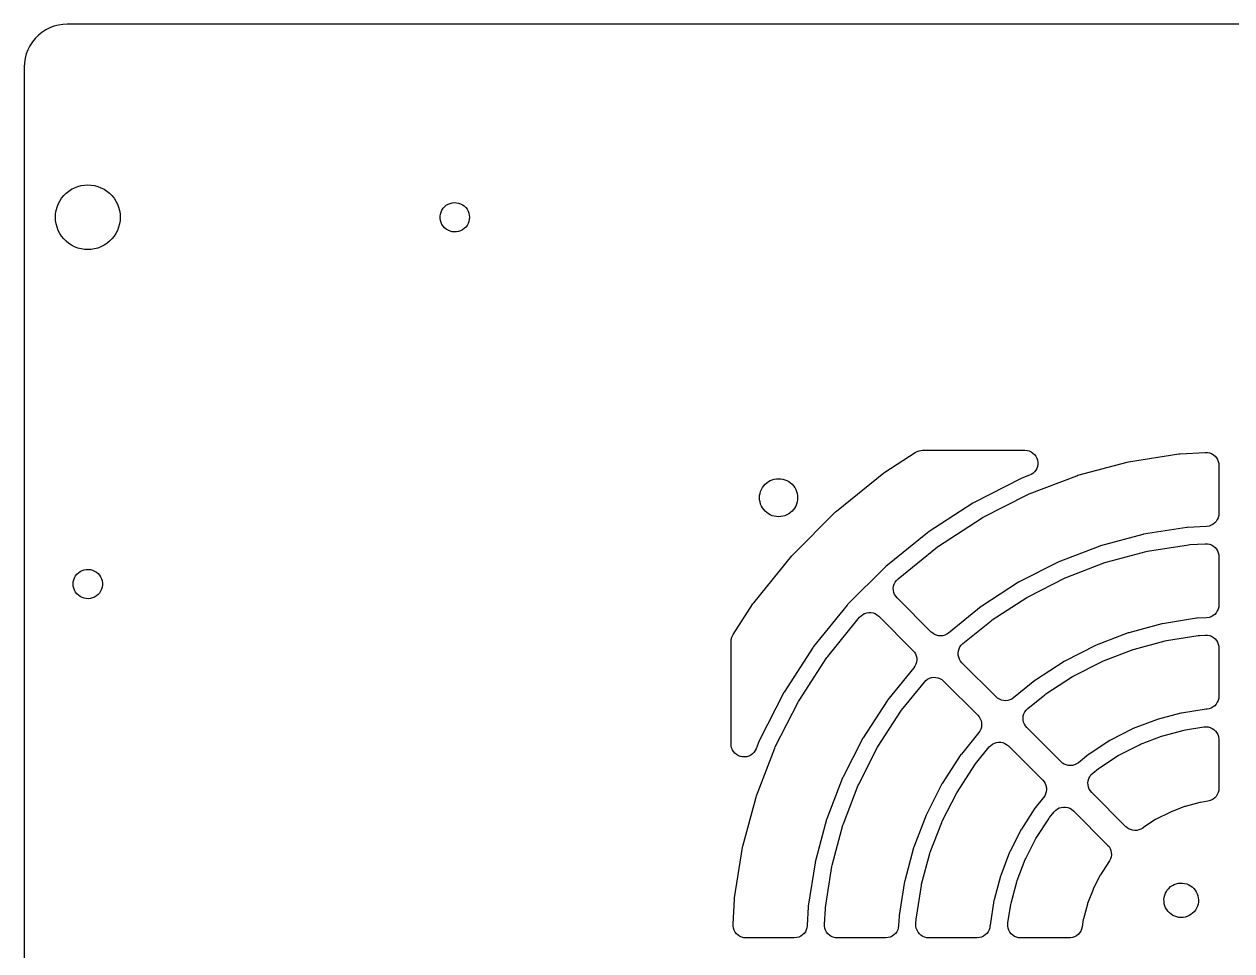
# Model space of a CAD drawing. Header units: metres. Extents: x -290 to 290, y -107 to 107.
# Drawn here: x -289.9 to -150, y 0 to 107.4 of the extents above; entities that cross this region are included whole.
import ezdxf

# ---------------------------------------------------------------- set-up
doc = ezdxf.new("R2010")
doc.units = ezdxf.units.M

msp = doc.modelspace()

# ---------------------------------------------------------------- linework, layer by layer
for p, q in [((-287.814, 106.42), (-288.221, 106.091)), ((-287.375, 106.705), (-287.814, 106.42)), ((-286.909, 106.943), (-287.375, 106.705)), ((-286.42, 107.13), (-286.909, 106.943)), ((-285.915, 107.266), (-286.42, 107.13)), ((-285.398, 107.348), (-285.915, 107.266)), ((-284.875, 107.375), (-285.398, 107.348)), ((284.875, 107.375), (-284.875, 107.375)), ((-288.92, 105.314), (-289.205, 104.875)), ((-288.591, 105.721), (-288.92, 105.314)), ((-288.221, 106.091), (-288.591, 105.721)), ((-289.63, 103.92), (-289.766, 103.415)), ((-289.443, 104.409), (-289.63, 103.92)), ((-289.205, 104.875), (-289.443, 104.409)), ((-289.848, 102.898), (-289.875, 102.375)), ((-289.875, 102.375), (-289.875, -102.375)), ((-289.766, 103.415), (-289.848, 102.898)), ((-284.704, 88.0338), (-284.375, 88.2476)), ((-284.375, 88.2476), (-284.025, 88.4258)), ((-284.025, 88.4258), (-283.659, 88.5665)), ((-283.659, 88.5665), (-283.28, 88.668)), ((-283.28, 88.668), (-282.892, 88.7294)), ((-282.892, 88.7294), (-282.5, 88.75)), ((-282.5, 88.75), (-282.108, 88.7294)), ((-282.108, 88.7294), (-281.72, 88.668)), ((-281.72, 88.668), (-281.341, 88.5665)), ((-281.341, 88.5665), (-280.975, 88.4258)), ((-280.975, 88.4258), (-280.625, 88.2476)), ((-280.625, 88.2476), (-280.296, 88.0338)), ((-285.926, 86.5253), (-285.748, 86.875)), ((-285.748, 86.875), (-285.534, 87.2042)), ((-285.534, 87.2042), (-285.287, 87.5092)), ((-285.287, 87.5092), (-285.009, 87.7868)), ((-285.009, 87.7868), (-284.704, 88.0338)), ((-280.296, 88.0338), (-279.991, 87.7868)), ((-279.991, 87.7868), (-279.713, 87.5092)), ((-279.713, 87.5092), (-279.466, 87.2042)), ((-279.466, 87.2042), (-279.252, 86.875)), ((-279.252, 86.875), (-279.074, 86.5253)), ((-286.25, 85), (-286.229, 85.392)), ((-286.229, 85.392), (-286.168, 85.7797)), ((-286.168, 85.7797), (-286.066, 86.1588)), ((-286.066, 86.1588), (-285.926, 86.5253)), ((-279.074, 86.5253), (-278.934, 86.1588)), ((-278.934, 86.1588), (-278.832, 85.7797)), ((-278.832, 85.7797), (-278.771, 85.392)), ((-278.771, 85.392), (-278.75, 85)), ((-241.695, 85.1241), (-241.659, 85.3696)), ((-241.659, 85.3696), (-241.588, 85.6073)), ((-241.588, 85.6073), (-241.482, 85.832)), ((-241.482, 85.832), (-241.346, 86.039)), ((-241.346, 86.039), (-241.18, 86.2238)), ((-241.18, 86.2238), (-240.989, 86.3826)), ((-240.989, 86.3826), (-240.777, 86.5119)), ((-240.777, 86.5119), (-240.549, 86.6089)), ((-240.549, 86.6089), (-240.309, 86.6717)), ((-240.309, 86.6717), (-240.062, 86.6989)), ((-240.062, 86.6989), (-239.814, 86.6898)), ((-239.814, 86.6898), (-239.57, 86.6447)), ((-239.57, 86.6447), (-239.335, 86.5646)), ((-239.335, 86.5646), (-239.114, 86.4511)), ((-239.114, 86.4511), (-238.913, 86.3067)), ((-238.913, 86.3067), (-238.734, 86.1344)), ((-238.734, 86.1344), (-238.582, 85.938)), ((-238.582, 85.938), (-238.461, 85.7216)), ((-238.461, 85.7216), (-238.372, 85.4898)), ((-238.372, 85.4898), (-238.318, 85.2475)), ((-286.229, 84.608), (-286.25, 85)), ((-286.168, 84.2203), (-286.229, 84.608)), ((-286.066, 83.8412), (-286.168, 84.2203)), ((-278.832, 84.2203), (-278.934, 83.8412)), ((-278.771, 84.608), (-278.832, 84.2203)), ((-278.75, 85), (-278.771, 84.608)), ((-241.695, 84.8759), (-241.695, 85.1241)), ((-241.659, 84.6304), (-241.695, 84.8759)), ((-241.588, 84.3927), (-241.659, 84.6304)), ((-241.482, 84.168), (-241.588, 84.3927)), ((-241.346, 83.961), (-241.482, 84.168)), ((-241.18, 83.7762), (-241.346, 83.961)), ((-238.582, 84.062), (-238.734, 83.8656)), ((-238.461, 84.2784), (-238.582, 84.062)), ((-238.372, 84.5102), (-238.461, 84.2784)), ((-238.318, 84.7525), (-238.372, 84.5102)), ((-238.318, 85.2475), (-238.3, 85)), ((-238.3, 85), (-238.318, 84.7525)), ((-285.926, 83.4747), (-286.066, 83.8412)), ((-285.748, 83.125), (-285.926, 83.4747)), ((-285.534, 82.7958), (-285.748, 83.125)), ((-285.287, 82.4908), (-285.534, 82.7958)), ((-279.466, 82.7958), (-279.713, 82.4908)), ((-279.252, 83.125), (-279.466, 82.7958)), ((-279.074, 83.4747), (-279.252, 83.125)), ((-278.934, 83.8412), (-279.074, 83.4747)), ((-240.989, 83.6174), (-241.18, 83.7762)), ((-240.777, 83.4881), (-240.989, 83.6174)), ((-240.549, 83.3911), (-240.777, 83.4881)), ((-240.309, 83.3283), (-240.549, 83.3911)), ((-240.062, 83.3011), (-240.309, 83.3283)), ((-239.814, 83.3102), (-240.062, 83.3011)), ((-239.57, 83.3553), (-239.814, 83.3102)), ((-239.335, 83.4354), (-239.57, 83.3553)), ((-239.114, 83.5489), (-239.335, 83.4354)), ((-238.913, 83.6933), (-239.114, 83.5489)), ((-238.734, 83.8656), (-238.913, 83.6933)), ((-285.009, 82.2132), (-285.287, 82.4908)), ((-284.704, 81.9662), (-285.009, 82.2132)), ((-284.375, 81.7524), (-284.704, 81.9662)), ((-284.025, 81.5742), (-284.375, 81.7524)), ((-283.659, 81.4335), (-284.025, 81.5742)), ((-283.28, 81.3319), (-283.659, 81.4335)), ((-282.892, 81.2705), (-283.28, 81.3319)), ((-282.5, 81.25), (-282.892, 81.2705)), ((-282.108, 81.2705), (-282.5, 81.25)), ((-281.72, 81.3319), (-282.108, 81.2705)), ((-281.341, 81.4335), (-281.72, 81.3319)), ((-280.975, 81.5742), (-281.341, 81.4335)), ((-280.625, 81.7524), (-280.975, 81.5742)), ((-280.296, 81.9662), (-280.625, 81.7524)), ((-279.991, 82.2132), (-280.296, 81.9662)), ((-279.713, 82.4908), (-279.991, 82.2132)), ((-190.197, 55.4605), (-186.659, 57.758)), ((-186.659, 57.758), (-186.441, 57.8753)), ((-186.441, 57.8753), (-186.207, 57.9551)), ((-186.207, 57.9551), (-185.843, 58)), ((-185.843, 58), (-173.962, 58)), ((-173.962, 58), (-173.715, 57.9795)), ((-173.715, 57.9795), (-173.475, 57.9187)), ((-173.475, 57.9187), (-173.248, 57.8192)), ((-173.248, 57.8192), (-173.041, 57.6837)), ((-173.041, 57.6837), (-172.859, 57.5159)), ((-172.859, 57.5159), (-172.706, 57.3204)), ((-161.964, 56.6633), (-156.132, 57.5871)), ((-156.132, 57.5871), (-155.975, 57.6035)), ((-155.975, 57.6035), (-153.079, 57.7553)), ((-153.079, 57.7553), (-152.831, 57.7478)), ((-152.831, 57.7478), (-152.588, 57.6996)), ((-152.588, 57.6996), (-152.356, 57.6121)), ((-152.356, 57.6121), (-152.142, 57.4877)), ((-152.142, 57.4877), (-151.951, 57.3297)), ((-172.706, 57.3204), (-172.588, 57.1025)), ((-172.588, 57.1025), (-172.508, 56.8682)), ((-172.508, 56.1318), (-172.588, 55.8975)), ((-172.508, 56.8682), (-172.467, 56.6239)), ((-172.467, 56.3761), (-172.508, 56.1318)), ((-172.467, 56.6239), (-172.467, 56.3761)), ((-167.821, 55.1024), (-162.118, 56.6307)), ((-162.118, 56.6307), (-161.964, 56.6633)), ((-151.951, 57.3297), (-151.789, 57.1424)), ((-151.789, 57.1424), (-151.66, 56.931)), ((-151.66, 56.931), (-151.567, 56.7012)), ((-151.567, 56.7012), (-151.514, 56.4593)), ((-151.514, 56.4593), (-151.5, 56.2574)), ((-151.5, 56.2574), (-151.5, 50.6782)), ((-203.456, 54.4852), (-203.228, 54.5798)), ((-203.228, 54.5798), (-202.99, 54.6482)), ((-202.99, 54.6482), (-202.747, 54.6896)), ((-202.747, 54.6896), (-202.5, 54.7035)), ((-202.5, 54.7035), (-202.253, 54.6896)), ((-202.253, 54.6896), (-202.01, 54.6482)), ((-202.01, 54.6482), (-201.772, 54.5798)), ((-201.772, 54.5798), (-201.544, 54.4852)), ((-195.774, 50.9548), (-190.324, 55.3682)), ((-190.324, 55.3682), (-190.197, 55.4605)), ((-174.405, 54.7187), (-179.923, 51.9072)), ((-174.334, 54.7507), (-174.405, 54.7187)), ((-173.425, 55.0996), (-174.334, 54.7507)), ((-173.483, 52.9377), (-167.971, 55.0539)), ((-173.248, 55.1808), (-173.425, 55.0996)), ((-173.041, 55.3163), (-173.248, 55.1808)), ((-172.859, 55.4841), (-173.041, 55.3163)), ((-172.706, 55.6796), (-172.859, 55.4841)), ((-172.588, 55.8975), (-172.706, 55.6796)), ((-167.971, 55.0539), (-167.821, 55.1024)), ((-204.648, 52.9903), (-204.58, 53.2278)), ((-204.58, 53.2278), (-204.485, 53.456)), ((-204.485, 53.456), (-204.366, 53.6723)), ((-204.366, 53.6723), (-204.223, 53.8738)), ((-204.223, 53.8738), (-204.058, 54.0581)), ((-204.058, 54.0581), (-203.874, 54.2227)), ((-203.874, 54.2227), (-203.672, 54.3657)), ((-203.672, 54.3657), (-203.456, 54.4852)), ((-201.544, 54.4852), (-201.328, 54.3657)), ((-201.328, 54.3657), (-201.126, 54.2227)), ((-201.126, 54.2227), (-200.942, 54.0581)), ((-200.942, 54.0581), (-200.777, 53.8738)), ((-200.777, 53.8738), (-200.634, 53.6723)), ((-200.634, 53.6723), (-200.515, 53.456)), ((-200.515, 53.456), (-200.42, 53.2278)), ((-200.42, 53.2278), (-200.352, 52.9903)), ((-204.703, 52.5), (-204.69, 52.7467)), ((-204.69, 52.2533), (-204.703, 52.5)), ((-204.69, 52.7467), (-204.648, 52.9903)), ((-204.648, 52.0097), (-204.69, 52.2533)), ((-204.58, 51.7722), (-204.648, 52.0097)), ((-204.485, 51.5439), (-204.58, 51.7722)), ((-200.42, 51.7722), (-200.515, 51.5439)), ((-200.352, 52.0097), (-200.42, 51.7722)), ((-200.352, 52.9903), (-200.31, 52.7467)), ((-200.31, 52.2533), (-200.352, 52.0097)), ((-200.31, 52.7467), (-200.297, 52.5)), ((-200.297, 52.5), (-200.31, 52.2533)), ((-179.991, 51.868), (-185.185, 48.495)), ((-179.923, 51.9072), (-179.991, 51.868)), ((-178.888, 50.193), (-173.627, 52.8738)), ((-173.627, 52.8738), (-173.483, 52.9377)), ((-204.366, 51.3277), (-204.485, 51.5439)), ((-204.223, 51.1262), (-204.366, 51.3277)), ((-204.058, 50.9419), (-204.223, 51.1262)), ((-203.874, 50.7773), (-204.058, 50.9419)), ((-203.672, 50.6343), (-203.874, 50.7773)), ((-203.456, 50.5147), (-203.672, 50.6343)), ((-203.228, 50.4202), (-203.456, 50.5147)), ((-202.99, 50.3518), (-203.228, 50.4202)), ((-201.772, 50.4202), (-202.01, 50.3518)), ((-201.544, 50.5147), (-201.772, 50.4202)), ((-201.328, 50.6343), (-201.544, 50.5147)), ((-201.126, 50.7773), (-201.328, 50.6343)), ((-200.942, 50.9419), (-201.126, 50.7773)), ((-200.777, 51.1262), (-200.942, 50.9419)), ((-200.85, 45.8911), (-195.891, 50.8497)), ((-200.634, 51.3277), (-200.777, 51.1262)), ((-200.515, 51.5439), (-200.634, 51.3277)), ((-195.891, 50.8497), (-195.774, 50.9548)), ((-151.52, 50.4313), (-151.581, 50.1911)), ((-151.5, 50.6782), (-151.52, 50.4313)), ((-202.747, 50.3104), (-202.99, 50.3518)), ((-202.5, 50.2965), (-202.747, 50.3104)), ((-202.253, 50.3104), (-202.5, 50.2965)), ((-202.01, 50.3518), (-202.253, 50.3104)), ((-183.977, 46.8984), (-179.024, 50.1145)), ((-179.024, 50.1145), (-178.888, 50.193)), ((-155.195, 49.0569), (-160.218, 48.2614)), ((-155.117, 49.0651), (-155.195, 49.0569)), ((-152.921, 49.1802), (-155.117, 49.0651)), ((-152.632, 49.2241), (-152.921, 49.1802)), ((-152.397, 49.3045), (-152.632, 49.2241)), ((-152.18, 49.4224), (-152.397, 49.3045)), ((-151.984, 49.5746), (-152.18, 49.4224)), ((-151.816, 49.7568), (-151.984, 49.5746)), ((-151.681, 49.9642), (-151.816, 49.7568)), ((-151.581, 50.1911), (-151.681, 49.9642)), ((-185.249, 48.4489), (-190.062, 44.5514)), ((-185.185, 48.495), (-185.249, 48.4489)), ((-160.295, 48.2451), (-165.207, 46.929)), ((-160.218, 48.2614), (-160.295, 48.2451)), ((-188.656, 43.12), (-184.104, 46.8061)), ((-184.104, 46.8061), (-183.977, 46.8984)), ((-165.282, 46.9047), (-170.029, 45.0823)), ((-165.207, 46.929), (-165.282, 46.9047)), ((-164.551, 45.037), (-159.917, 46.2786)), ((-159.917, 46.2786), (-159.764, 46.3113)), ((-159.764, 46.3113), (-155.025, 47.0618)), ((-155.025, 47.0618), (-154.869, 47.0782)), ((-154.869, 47.0782), (-153.079, 47.172)), ((-153.079, 47.172), (-152.831, 47.1645)), ((-152.831, 47.1645), (-152.588, 47.1163)), ((-152.588, 47.1163), (-152.356, 47.0288)), ((-152.356, 47.0288), (-152.142, 46.9044)), ((-152.142, 46.9044), (-151.951, 46.7463)), ((-151.951, 46.7463), (-151.789, 46.5591)), ((-151.789, 46.5591), (-151.66, 46.3477)), ((-151.66, 46.3477), (-151.567, 46.1179)), ((-205.368, 40.3243), (-200.955, 45.7745)), ((-200.955, 45.7745), (-200.85, 45.8911)), ((-170.101, 45.0504), (-174.632, 42.7418)), ((-170.029, 45.0823), (-170.101, 45.0504)), ((-169.179, 43.2693), (-164.7, 44.9885)), ((-164.7, 44.9885), (-164.551, 45.037)), ((-151.567, 46.1179), (-151.514, 45.876)), ((-151.514, 45.876), (-151.5, 45.6741)), ((-151.5, 45.6741), (-151.5, 40.0948)), ((-284.039, 43.2216), (-283.918, 43.438)), ((-283.918, 43.438), (-283.766, 43.6344)), ((-283.766, 43.6344), (-283.587, 43.8067)), ((-283.587, 43.8067), (-283.386, 43.9511)), ((-283.386, 43.9511), (-283.165, 44.0646)), ((-283.165, 44.0646), (-282.93, 44.1447)), ((-282.93, 44.1447), (-282.686, 44.1898)), ((-282.686, 44.1898), (-282.438, 44.1989)), ((-282.438, 44.1989), (-282.191, 44.1717)), ((-282.191, 44.1717), (-281.951, 44.1089)), ((-281.951, 44.1089), (-281.723, 44.0119)), ((-281.723, 44.0119), (-281.511, 43.8826)), ((-281.511, 43.8826), (-281.32, 43.7238)), ((-281.32, 43.7238), (-281.154, 43.539)), ((-281.154, 43.539), (-281.018, 43.332)), ((-190.12, 44.4989), (-194.499, 40.1199)), ((-190.062, 44.5514), (-190.12, 44.4989)), ((-284.2, 42.5), (-284.182, 42.7475)), ((-284.182, 42.2525), (-284.2, 42.5)), ((-284.182, 42.7475), (-284.128, 42.9898)), ((-284.128, 42.0102), (-284.182, 42.2525)), ((-284.128, 42.9898), (-284.039, 43.2216)), ((-284.039, 41.7784), (-284.128, 42.0102)), ((-281.018, 43.332), (-280.912, 43.1073)), ((-280.912, 43.1073), (-280.841, 42.8696)), ((-280.841, 42.1304), (-280.912, 41.8927)), ((-280.841, 42.8696), (-280.805, 42.6241)), ((-280.805, 42.3759), (-280.841, 42.1304)), ((-280.805, 42.6241), (-280.805, 42.3759)), ((-189.21, 42.0162), (-189.18, 42.2621)), ((-189.2, 41.7687), (-189.21, 42.0162)), ((-189.18, 42.2621), (-189.109, 42.4995)), ((-189.109, 42.4995), (-189, 42.7221)), ((-189, 42.7221), (-188.856, 42.9237)), ((-188.856, 42.9237), (-188.656, 43.12)), ((-174.7, 42.7025), (-178.964, 39.9329)), ((-174.632, 42.7418), (-174.7, 42.7025)), ((-173.597, 41.0276), (-169.322, 43.2054)), ((-169.322, 43.2054), (-169.179, 43.2693)), ((-283.918, 41.562), (-284.039, 41.7784)), ((-283.766, 41.3656), (-283.918, 41.562)), ((-283.587, 41.1933), (-283.766, 41.3656)), ((-283.386, 41.0489), (-283.587, 41.1933)), ((-283.165, 40.9354), (-283.386, 41.0489)), ((-282.93, 40.8553), (-283.165, 40.9354)), ((-282.686, 40.8102), (-282.93, 40.8553)), ((-282.438, 40.8011), (-282.686, 40.8102)), ((-282.191, 40.8283), (-282.438, 40.8011)), ((-281.951, 40.8911), (-282.191, 40.8283)), ((-281.723, 40.9881), (-281.951, 40.8911)), ((-281.511, 41.1174), (-281.723, 40.9881)), ((-281.32, 41.2762), (-281.511, 41.1174)), ((-281.154, 41.461), (-281.32, 41.2762)), ((-281.018, 41.668), (-281.154, 41.461)), ((-280.912, 41.8927), (-281.018, 41.668)), ((-189.149, 41.5262), (-189.2, 41.7687)), ((-189.059, 41.2955), (-189.149, 41.5262)), ((-188.932, 41.0826), (-189.059, 41.2955)), ((-188.772, 40.8936), (-188.932, 41.0826)), ((-184.811, 36.9322), (-188.772, 40.8936)), ((-177.756, 38.3363), (-173.732, 40.9491)), ((-173.732, 40.9491), (-173.597, 41.0276)), ((-207.758, 36.6595), (-205.461, 40.1973)), ((-205.461, 40.1973), (-205.368, 40.3243)), ((-194.551, 40.0616), (-198.449, 35.2486)), ((-194.499, 40.1199), (-194.551, 40.0616)), ((-192.53, 39.0966), (-192.294, 39.1726)), ((-192.294, 39.1726), (-192.049, 39.2086)), ((-192.049, 39.2086), (-191.802, 39.2038)), ((-191.802, 39.2038), (-191.558, 39.1584)), ((-179.028, 39.8868), (-182.806, 36.8271)), ((-178.964, 39.9329), (-179.028, 39.8868)), ((-151.816, 39.1735), (-151.984, 38.9912)), ((-151.681, 39.3809), (-151.816, 39.1735)), ((-151.581, 39.6078), (-151.681, 39.3809)), ((-151.52, 39.8479), (-151.581, 39.6078)), ((-151.5, 40.0948), (-151.52, 39.8479)), ((-196.806, 34.1036), (-193.12, 38.6556)), ((-193.12, 38.6556), (-192.949, 38.8346)), ((-192.949, 38.8346), (-192.75, 38.983)), ((-192.75, 38.983), (-192.53, 39.0966)), ((-191.558, 39.1584), (-191.325, 39.0734)), ((-191.325, 39.0734), (-191.11, 38.9513)), ((-191.11, 38.9513), (-190.894, 38.7723)), ((-190.894, 38.7723), (-186.932, 34.8109)), ((-181.141, 35.6055), (-177.883, 38.244)), ((-177.883, 38.244), (-177.756, 38.3363)), ((-158.095, 37.893), (-161.936, 36.8637)), ((-158.018, 37.9094), (-158.095, 37.893)), ((-154.089, 38.5316), (-158.018, 37.9094)), ((-154.011, 38.5398), (-154.089, 38.5316)), ((-152.921, 38.5969), (-154.011, 38.5398)), ((-152.632, 38.6407), (-152.921, 38.5969)), ((-152.397, 38.7212), (-152.632, 38.6407)), ((-152.18, 38.8391), (-152.397, 38.7212)), ((-151.984, 38.9912), (-152.18, 38.8391)), ((-207.919, 36.3296), (-207.758, 36.6595)), ((-184.649, 36.7916), (-184.811, 36.9322)), ((-184.439, 36.6601), (-184.649, 36.7916)), ((-184.21, 36.565), (-184.439, 36.6601)), ((-183.969, 36.5089), (-184.21, 36.565)), ((-183.721, 36.4931), (-183.969, 36.5089)), ((-183.475, 36.5184), (-183.721, 36.4931)), ((-183.236, 36.5838), (-183.475, 36.5184)), ((-183.011, 36.6877), (-183.236, 36.5838)), ((-182.806, 36.8271), (-183.011, 36.6877)), ((-162.011, 36.8393), (-165.724, 35.414)), ((-161.936, 36.8637), (-162.011, 36.8393)), ((-157.563, 35.9592), (-153.919, 36.5364)), ((-153.919, 36.5364), (-153.763, 36.5528)), ((-153.763, 36.5528), (-153.078, 36.5887)), ((-153.078, 36.5887), (-152.831, 36.5811)), ((-152.831, 36.5811), (-152.588, 36.533)), ((-152.588, 36.533), (-152.356, 36.4455)), ((-152.356, 36.4455), (-152.142, 36.321)), ((-208, 35.8425), (-207.98, 36.0894)), ((-208, 23.9621), (-208, 35.8425)), ((-207.98, 36.0894), (-207.919, 36.3296)), ((-198.495, 35.1852), (-201.868, 29.9912)), ((-198.449, 35.2486), (-198.495, 35.1852)), ((-181.665, 34.7476), (-181.595, 34.9851)), ((-181.595, 34.9851), (-181.486, 35.2076)), ((-181.486, 35.2076), (-181.342, 35.4093)), ((-181.342, 35.4093), (-181.141, 35.6055)), ((-165.796, 35.382), (-169.34, 33.5763)), ((-165.724, 35.414), (-165.796, 35.382)), ((-161.43, 34.9232), (-161.28, 34.9717)), ((-161.28, 34.9717), (-157.717, 35.9265)), ((-157.717, 35.9265), (-157.563, 35.9592)), ((-152.142, 36.321), (-151.951, 36.163)), ((-151.951, 36.163), (-151.789, 35.9757)), ((-151.789, 35.9757), (-151.66, 35.7643)), ((-151.66, 35.7643), (-151.567, 35.5345)), ((-151.567, 35.5345), (-151.514, 35.2926)), ((-151.514, 35.2926), (-151.5, 35.0907)), ((-151.5, 35.0907), (-151.5, 29.5115)), ((-200.114, 29.0243), (-196.898, 33.9766)), ((-196.898, 33.9766), (-196.806, 34.1036)), ((-186.932, 34.8109), (-186.772, 34.6219)), ((-186.772, 34.6219), (-186.645, 34.409)), ((-186.645, 34.409), (-186.555, 34.1783)), ((-186.555, 34.1783), (-186.504, 33.9358)), ((-186.494, 33.6883), (-186.525, 33.4424)), ((-186.504, 33.9358), (-186.494, 33.6883)), ((-181.696, 34.5018), (-181.665, 34.7476)), ((-181.686, 34.2543), (-181.696, 34.5018)), ((-181.635, 34.0118), (-181.686, 34.2543)), ((-181.545, 33.781), (-181.635, 34.0118)), ((-181.418, 33.5682), (-181.545, 33.781)), ((-169.34, 33.5763), (-169.408, 33.5371)), ((-165.018, 33.5371), (-164.874, 33.601)), ((-164.874, 33.601), (-161.43, 34.9232)), ((-186.827, 32.8063), (-189.887, 29.0279)), ((-186.704, 32.9824), (-186.827, 32.8063)), ((-186.595, 33.205), (-186.704, 32.9824)), ((-186.525, 33.4424), (-186.595, 33.205)), ((-181.258, 33.3792), (-181.418, 33.5682)), ((-177.296, 29.4178), (-181.258, 33.3792)), ((-169.408, 33.5371), (-172.744, 31.3708)), ((-168.305, 31.8621), (-165.018, 33.5371)), ((-188.244, 27.8829), (-185.606, 31.1411)), ((-185.606, 31.1411), (-185.434, 31.3201)), ((-185.434, 31.3201), (-185.236, 31.4685)), ((-185.236, 31.4685), (-185.016, 31.5822)), ((-185.016, 31.5822), (-184.78, 31.6581)), ((-184.78, 31.6581), (-184.535, 31.6942)), ((-184.535, 31.6942), (-184.287, 31.6894)), ((-184.287, 31.6894), (-184.044, 31.6439)), ((-184.044, 31.6439), (-183.811, 31.559)), ((-183.811, 31.559), (-183.595, 31.4369)), ((-183.595, 31.4369), (-183.379, 31.2578)), ((-183.379, 31.2578), (-179.418, 27.2964)), ((-172.807, 31.3246), (-175.292, 29.3127)), ((-172.744, 31.3708), (-172.807, 31.3246)), ((-171.535, 29.7742), (-168.441, 31.7836)), ((-168.441, 31.7836), (-168.305, 31.8621)), ((-201.907, 29.9233), (-204.719, 24.4054)), ((-201.868, 29.9912), (-201.907, 29.9233)), ((-177.134, 29.2772), (-177.296, 29.4178)), ((-173.627, 28.0911), (-171.662, 29.6819)), ((-171.662, 29.6819), (-171.535, 29.7742)), ((-151.5, 29.5115), (-151.52, 29.2646)), ((-202.874, 23.6268), (-200.193, 28.8883)), ((-200.193, 28.8883), (-200.114, 29.0243)), ((-189.933, 28.9644), (-192.703, 24.6995)), ((-189.887, 29.0279), (-189.933, 28.9644)), ((-176.924, 29.1457), (-177.134, 29.2772)), ((-176.695, 29.0506), (-176.924, 29.1457)), ((-176.454, 28.9944), (-176.695, 29.0506)), ((-176.207, 28.9787), (-176.454, 28.9944)), ((-175.96, 29.0039), (-176.207, 28.9787)), ((-175.721, 29.0694), (-175.96, 29.0039)), ((-175.497, 29.1732), (-175.721, 29.0694)), ((-175.292, 29.3127), (-175.497, 29.1732)), ((-173.827, 27.8948), (-173.627, 28.0911)), ((-152.983, 28.0062), (-155.817, 27.5573)), ((-152.866, 28.0185), (-152.983, 28.0062)), ((-152.632, 28.0574), (-152.866, 28.0219)), ((-152.866, 28.0219), (-152.866, 28.0185)), ((-152.397, 28.1378), (-152.632, 28.0574)), ((-152.18, 28.2557), (-152.397, 28.1378)), ((-151.984, 28.4079), (-152.18, 28.2557)), ((-151.816, 28.5902), (-151.984, 28.4079)), ((-151.681, 28.7976), (-151.816, 28.5902)), ((-151.581, 29.0244), (-151.681, 28.7976)), ((-151.52, 29.2646), (-151.581, 29.0244)), ((-190.949, 23.7325), (-188.336, 27.7558)), ((-188.336, 27.7558), (-188.244, 27.8829)), ((-179.418, 27.2964), (-179.258, 27.1074)), ((-179.258, 27.1074), (-179.131, 26.8946)), ((-179.131, 26.8946), (-179.041, 26.6638)), ((-179.041, 26.6638), (-178.99, 26.4213)), ((-174.181, 26.9873), (-174.151, 27.2332)), ((-174.171, 26.7398), (-174.181, 26.9873)), ((-174.12, 26.4973), (-174.171, 26.7398)), ((-174.151, 27.2332), (-174.08, 27.4706)), ((-174.08, 27.4706), (-173.971, 27.6932)), ((-173.971, 27.6932), (-173.827, 27.8948)), ((-158.741, 26.774), (-161.42, 25.7456)), ((-158.666, 26.7983), (-158.741, 26.774)), ((-155.894, 27.5409), (-158.666, 26.7983)), ((-155.817, 27.5573), (-155.894, 27.5409)), ((-179.313, 25.2918), (-181.325, 22.8073)), ((-179.19, 25.468), (-179.313, 25.2918)), ((-179.081, 25.6905), (-179.19, 25.468)), ((-179.01, 25.928), (-179.081, 25.6905)), ((-178.98, 26.1738), (-179.01, 25.928)), ((-178.99, 26.4213), (-178.98, 26.1738)), ((-174.03, 26.2666), (-174.12, 26.4973)), ((-173.904, 26.0537), (-174.03, 26.2666)), ((-173.743, 25.8647), (-173.904, 26.0537)), ((-169.782, 21.9033), (-173.743, 25.8647)), ((-161.491, 25.7137), (-164.048, 24.4109)), ((-161.42, 25.7456), (-161.491, 25.7137)), ((-158.01, 24.9063), (-155.516, 25.5745)), ((-155.516, 25.5745), (-155.363, 25.6071)), ((-155.363, 25.6071), (-153.235, 25.9442)), ((-153.235, 25.9442), (-152.988, 25.9626)), ((-152.988, 25.9626), (-152.741, 25.9401)), ((-152.741, 25.9401), (-152.501, 25.8773)), ((-152.501, 25.8773), (-152.275, 25.7759)), ((-152.275, 25.7759), (-152.069, 25.6387)), ((-152.069, 25.6387), (-151.888, 25.4694)), ((-151.888, 25.4694), (-151.738, 25.2727)), ((-151.738, 25.2727), (-151.621, 25.0538)), ((-207.987, 23.7684), (-208, 23.9621)), ((-204.751, 24.3336), (-205.1, 23.4246)), ((-204.719, 24.4054), (-204.751, 24.3336)), ((-192.742, 24.6316), (-195.05, 20.1008)), ((-192.703, 24.6995), (-192.742, 24.6316)), ((-178.091, 23.6267), (-177.92, 23.8057)), ((-177.92, 23.8057), (-177.721, 23.9541)), ((-177.721, 23.9541), (-177.501, 24.0677)), ((-177.501, 24.0677), (-177.265, 24.1437)), ((-177.265, 24.1437), (-177.02, 24.1797)), ((-177.02, 24.1797), (-176.773, 24.1749)), ((-176.773, 24.1749), (-176.529, 24.1295)), ((-176.529, 24.1295), (-176.296, 24.0445)), ((-176.296, 24.0445), (-176.081, 23.9224)), ((-176.081, 23.9224), (-175.865, 23.7434)), ((-164.116, 24.3717), (-166.523, 22.8087)), ((-164.048, 24.4109), (-164.116, 24.3717)), ((-163.013, 22.6967), (-160.713, 23.8688)), ((-160.713, 23.8688), (-160.57, 23.9326)), ((-160.57, 23.9326), (-158.159, 24.8578)), ((-158.159, 24.8578), (-158.01, 24.9063)), ((-151.621, 25.0538), (-151.543, 24.8189)), ((-151.543, 24.8189), (-151.5, 24.4627)), ((-151.5, 24.4627), (-151.5, 18.8217)), ((-207.935, 23.5262), (-207.987, 23.7684)), ((-207.844, 23.2959), (-207.935, 23.5262)), ((-207.716, 23.0838), (-207.844, 23.2959)), ((-207.555, 22.8956), (-207.716, 23.0838)), ((-207.365, 22.7366), (-207.555, 22.8956)), ((-207.151, 22.6109), (-207.365, 22.7366)), ((-206.92, 22.5221), (-207.151, 22.6109)), ((-206.677, 22.4726), (-206.92, 22.5221)), ((-206.43, 22.4638), (-206.677, 22.4726)), ((-206.184, 22.4958), (-206.43, 22.4638)), ((-205.947, 22.5677), (-206.184, 22.4958)), ((-205.725, 22.6778), (-205.947, 22.5677)), ((-205.524, 22.8228), (-205.725, 22.6778)), ((-205.35, 22.999), (-205.524, 22.8228)), ((-205.207, 23.2014), (-205.35, 22.999)), ((-205.1, 23.4246), (-205.207, 23.2014)), ((-205.054, 17.9705), (-202.938, 23.4834)), ((-202.938, 23.4834), (-202.874, 23.6268)), ((-193.205, 19.3223), (-191.028, 23.5965)), ((-191.028, 23.5965), (-190.949, 23.7325)), ((-181.371, 22.7437), (-183.537, 19.408)), ((-181.325, 22.8073), (-181.371, 22.7437)), ((-179.682, 21.6622), (-178.091, 23.6267)), ((-175.865, 23.7434), (-171.903, 19.782)), ((-166.586, 22.7626), (-167.777, 21.7982)), ((-166.523, 22.8087), (-166.586, 22.7626)), ((-165.314, 21.2121), (-163.149, 22.6181)), ((-163.149, 22.6181), (-163.013, 22.6967)), ((-181.784, 18.4409), (-179.774, 21.5352)), ((-179.774, 21.5352), (-179.682, 21.6622)), ((-169.62, 21.7627), (-169.782, 21.9033)), ((-169.41, 21.6312), (-169.62, 21.7627)), ((-169.181, 21.5361), (-169.41, 21.6312)), ((-168.94, 21.4799), (-169.181, 21.5361)), ((-168.692, 21.4642), (-168.94, 21.4799)), ((-168.446, 21.4894), (-168.692, 21.4642)), ((-168.207, 21.5549), (-168.446, 21.4894)), ((-167.982, 21.6588), (-168.207, 21.5549)), ((-167.777, 21.7982), (-167.982, 21.6588)), ((-166.112, 20.5766), (-165.441, 21.1198)), ((-165.441, 21.1198), (-165.314, 21.2121)), ((-195.082, 20.029), (-196.905, 15.2816)), ((-195.05, 20.1008), (-195.082, 20.029)), ((-171.903, 19.782), (-171.743, 19.5929)), ((-171.743, 19.5929), (-171.616, 19.3801)), ((-166.667, 19.4729), (-166.636, 19.7187)), ((-166.636, 19.7187), (-166.566, 19.9561)), ((-166.566, 19.9561), (-166.457, 20.1787)), ((-166.457, 20.1787), (-166.313, 20.3803)), ((-166.313, 20.3803), (-166.112, 20.5766)), ((-194.989, 14.7001), (-193.269, 19.1789)), ((-193.269, 19.1789), (-193.205, 19.3223)), ((-183.576, 19.34), (-185.382, 15.796)), ((-183.537, 19.408), (-183.576, 19.34)), ((-183.537, 15.0176), (-181.862, 18.305)), ((-181.862, 18.305), (-181.784, 18.4409)), ((-171.616, 19.3801), (-171.526, 19.1493)), ((-171.496, 18.4135), (-171.567, 18.1761)), ((-171.526, 19.1493), (-171.475, 18.9068)), ((-171.465, 18.6593), (-171.496, 18.4135)), ((-171.475, 18.9068), (-171.465, 18.6593)), ((-166.657, 19.2254), (-166.667, 19.4729)), ((-166.606, 18.9829), (-166.657, 19.2254)), ((-166.516, 18.7521), (-166.606, 18.9829)), ((-166.389, 18.5393), (-166.516, 18.7521)), ((-166.229, 18.3502), (-166.389, 18.5393)), ((-162.264, 14.3854), (-166.229, 18.3502)), ((-151.581, 18.3346), (-151.681, 18.1077)), ((-151.52, 18.5748), (-151.581, 18.3346)), ((-151.5, 18.8217), (-151.52, 18.5748)), ((-206.631, 12.1176), (-205.102, 17.8212)), ((-205.102, 17.8212), (-205.054, 17.9705)), ((-171.798, 17.7773), (-172.763, 16.5865)), ((-171.675, 17.9535), (-171.798, 17.7773)), ((-171.567, 18.1761), (-171.675, 17.9535)), ((-153.694, 17.1889), (-155.395, 16.733)), ((-153.617, 17.2052), (-153.694, 17.1889)), ((-152.765, 17.3401), (-153.617, 17.2052)), ((-152.632, 17.3676), (-152.765, 17.3401)), ((-152.397, 17.448), (-152.632, 17.3676)), ((-152.18, 17.5659), (-152.397, 17.448)), ((-151.984, 17.7181), (-152.18, 17.5659)), ((-151.816, 17.9003), (-151.984, 17.7181)), ((-151.681, 18.1077), (-151.816, 17.9003)), ((-185.414, 15.7243), (-186.839, 12.0112)), ((-185.382, 15.796), (-185.414, 15.7243)), ((-172.809, 16.523), (-174.372, 14.1162)), ((-172.763, 16.5865), (-172.809, 16.523)), ((-171.212, 15.3145), (-171.12, 15.4415)), ((-171.12, 15.4415), (-170.577, 16.1122)), ((-170.577, 16.1122), (-170.405, 16.2912)), ((-170.405, 16.2912), (-170.207, 16.4396)), ((-170.207, 16.4396), (-169.987, 16.5533)), ((-169.987, 16.5533), (-169.751, 16.6292)), ((-169.751, 16.6292), (-169.506, 16.6653)), ((-169.506, 16.6653), (-169.258, 16.6605)), ((-169.258, 16.6605), (-169.015, 16.615)), ((-169.015, 16.615), (-168.782, 16.53)), ((-168.782, 16.53), (-168.566, 16.4079)), ((-168.566, 16.4079), (-168.35, 16.2289)), ((-168.35, 16.2289), (-164.385, 12.264)), ((-157.187, 16.0453), (-158.757, 15.2455)), ((-157.115, 16.0773), (-157.187, 16.0453)), ((-155.47, 16.7086), (-157.115, 16.0773)), ((-155.395, 16.733), (-155.47, 16.7086)), ((-196.929, 15.2067), (-198.245, 10.2951)), ((-196.905, 15.2816), (-196.929, 15.2067)), ((-196.279, 9.91716), (-195.037, 14.5508)), ((-195.037, 14.5508), (-194.989, 14.7001)), ((-184.923, 11.4297), (-183.601, 14.8742)), ((-183.601, 14.8742), (-183.537, 15.0176)), ((-174.411, 14.0483), (-175.714, 11.4915)), ((-174.372, 14.1162), (-174.411, 14.0483)), ((-172.618, 13.1493), (-171.212, 15.3145)), ((-162.163, 14.2935), (-162.264, 14.3854)), ((-161.961, 14.1512), (-162.163, 14.2935)), ((-161.737, 14.0442), (-161.961, 14.1512)), ((-161.499, 13.9755), (-161.737, 14.0442)), ((-160.764, 14.0119), (-161.006, 13.9591)), ((-160.534, 14.1039), (-160.764, 14.0119)), ((-160.322, 14.2324), (-160.534, 14.1039)), ((-160.302, 14.2466), (-160.322, 14.2324)), ((-158.825, 15.2061), (-160.302, 14.2466)), ((-158.757, 15.2455), (-158.825, 15.2061)), ((-173.869, 10.713), (-172.697, 13.0134)), ((-172.697, 13.0134), (-172.618, 13.1493)), ((-161.253, 13.9468), (-161.499, 13.9755)), ((-161.006, 13.9591), (-161.253, 13.9468)), ((-207.587, 6.1315), (-206.663, 11.964)), ((-206.663, 11.964), (-206.631, 12.1176)), ((-186.864, 11.9363), (-187.893, 8.09465)), ((-186.839, 12.0112), (-186.864, 11.9363)), ((-185.927, 7.71677), (-184.972, 11.2803)), ((-184.972, 11.2803), (-184.923, 11.4297)), ((-175.746, 11.4198), (-176.774, 8.74074)), ((-175.714, 11.4915), (-175.746, 11.4198)), ((-164.385, 12.264), (-164.225, 12.075)), ((-164.225, 12.075), (-164.098, 11.8622)), ((-164.098, 11.8622), (-164.008, 11.6314)), ((-164.008, 11.6314), (-163.958, 11.3889)), ((-163.958, 11.3889), (-163.947, 11.1414)), ((-198.261, 10.2181), (-199.057, 5.1955)), ((-198.245, 10.2951), (-198.261, 10.2181)), ((-196.311, 9.76358), (-196.279, 9.91716)), ((-174.858, 8.15924), (-173.933, 10.5695)), ((-173.933, 10.5695), (-173.869, 10.713)), ((-164.247, 10.3024), (-165.206, 8.82471)), ((-164.232, 10.3218), (-164.247, 10.3024)), ((-164.157, 10.4356), (-164.232, 10.3218)), ((-164.049, 10.6581), (-164.157, 10.4356)), ((-163.978, 10.8956), (-164.049, 10.6581)), ((-163.947, 11.1414), (-163.978, 10.8956)), ((-197.062, 5.02524), (-196.311, 9.76358)), ((-176.798, 8.66583), (-177.541, 5.89426)), ((-176.774, 8.74074), (-176.798, 8.66583)), ((-165.245, 8.75652), (-166.045, 7.18683)), ((-165.206, 8.82471), (-165.245, 8.75652)), ((-187.909, 8.0177), (-188.532, 4.08925)), ((-187.893, 8.09465), (-187.909, 8.0177)), ((-186.536, 3.91898), (-185.959, 7.56319)), ((-185.959, 7.56319), (-185.927, 7.71677)), ((-175.574, 5.51637), (-174.906, 8.00992)), ((-174.906, 8.00992), (-174.858, 8.15924)), ((-166.077, 7.1151), (-166.709, 5.47032)), ((-166.045, 7.18683), (-166.077, 7.1151)), ((-157.58, 6.88963), (-157.44, 7.09279)), ((-157.44, 7.09279), (-157.277, 7.2773)), ((-157.277, 7.2773), (-157.093, 7.44037)), ((-157.093, 7.44037), (-156.89, 7.57953)), ((-156.89, 7.57953), (-156.671, 7.69267)), ((-156.671, 7.69267), (-156.44, 7.77808)), ((-156.44, 7.77808), (-156.2, 7.83446)), ((-156.2, 7.83446), (-155.955, 7.86095)), ((-155.955, 7.86095), (-155.709, 7.85716)), ((-155.709, 7.85716), (-155.465, 7.82314)), ((-155.465, 7.82314), (-155.228, 7.75941)), ((-155.228, 7.75941), (-154.999, 7.66693)), ((-154.999, 7.66693), (-154.784, 7.5471)), ((-154.784, 7.5471), (-154.585, 7.40175)), ((-154.585, 7.40175), (-154.406, 7.23308)), ((-154.406, 7.23308), (-154.249, 7.04364)), ((-154.249, 7.04364), (-154.116, 6.83629)), ((-207.755, 3.07851), (-207.604, 5.97536)), ((-207.604, 5.97536), (-207.587, 6.1315)), ((-177.557, 5.81731), (-178.006, 2.98299)), ((-177.541, 5.89426), (-177.557, 5.81731)), ((-157.861, 5.95546), (-157.834, 6.20027)), ((-157.857, 5.70924), (-157.861, 5.95546)), ((-157.823, 5.46536), (-157.857, 5.70924)), ((-157.834, 6.20027), (-157.778, 6.43997)), ((-157.778, 6.43997), (-157.693, 6.67093)), ((-157.693, 6.67093), (-157.58, 6.88963)), ((-154.116, 6.83629), (-154.009, 6.6142)), ((-154.009, 6.6142), (-153.931, 6.38072)), ((-153.931, 6.38072), (-153.882, 6.1394)), ((-153.875, 5.6479), (-153.916, 5.40518)), ((-153.882, 6.1394), (-153.863, 5.89389)), ((-153.863, 5.89389), (-153.875, 5.6479)), ((-199.065, 5.11745), (-199.18, 2.92149)), ((-199.057, 5.1955), (-199.065, 5.11745)), ((-197.172, 3.07851), (-197.078, 4.86909)), ((-197.078, 4.86909), (-197.062, 5.02524)), ((-175.944, 3.23465), (-175.607, 5.36279)), ((-175.607, 5.36279), (-175.574, 5.51637)), ((-166.733, 5.39542), (-167.189, 3.69386)), ((-166.709, 5.47032), (-166.733, 5.39542)), ((-157.759, 5.22751), (-157.823, 5.46536)), ((-157.667, 4.99928), (-157.759, 5.22751)), ((-157.547, 4.78416), (-157.667, 4.99928)), ((-157.402, 4.58539), (-157.547, 4.78416)), ((-157.233, 4.40599), (-157.402, 4.58539)), ((-157.044, 4.24869), (-157.233, 4.40599)), ((-156.836, 4.11584), (-157.044, 4.24869)), ((-154.733, 4.21309), (-154.944, 4.0867)), ((-154.539, 4.3645), (-154.733, 4.21309)), ((-154.365, 4.53862), (-154.539, 4.3645)), ((-154.213, 4.73282), (-154.365, 4.53862)), ((-154.087, 4.94415), (-154.213, 4.73282)), ((-153.987, 5.1694), (-154.087, 4.94415)), ((-153.916, 5.40518), (-153.987, 5.1694)), ((-207.752, 2.87613), (-207.755, 3.07851)), ((-207.711, 2.63177), (-207.752, 2.87613)), ((-199.18, 2.92149), (-199.214, 2.67601)), ((-197.169, 2.87613), (-197.172, 3.07851)), ((-197.128, 2.63177), (-197.169, 2.87613)), ((-188.597, 2.92149), (-188.63, 2.67601)), ((-188.54, 4.0112), (-188.597, 2.92149)), ((-188.532, 4.08925), (-188.54, 4.0112)), ((-186.589, 3.07849), (-186.553, 3.76282)), ((-186.586, 2.87613), (-186.589, 3.07849)), ((-186.545, 2.63177), (-186.586, 2.87613)), ((-186.553, 3.76282), (-186.536, 3.91898)), ((-178.021, 2.86627), (-178.047, 2.67604)), ((-178.019, 2.866), (-178.021, 2.86627)), ((-178.006, 2.98299), (-178.019, 2.866)), ((-175.958, 2.87613), (-175.944, 3.23465)), ((-175.917, 2.63177), (-175.958, 2.87613)), ((-167.205, 3.61696), (-167.34, 2.76534)), ((-167.189, 3.69386), (-167.205, 3.61696)), ((-156.614, 4.00949), (-156.836, 4.11584)), ((-156.381, 3.93123), (-156.614, 4.00949)), ((-156.139, 3.88226), (-156.381, 3.93123)), ((-155.894, 3.86333), (-156.139, 3.88226)), ((-155.648, 3.87469), (-155.894, 3.86333)), ((-155.405, 3.91621), (-155.648, 3.87469)), ((-155.169, 3.98724), (-155.405, 3.91621)), ((-154.944, 4.0867), (-155.169, 3.98724)), ((-207.631, 2.39746), (-207.711, 2.63177)), ((-207.513, 2.17958), (-207.631, 2.39746)), ((-207.361, 1.98409), (-207.513, 2.17958)), ((-207.179, 1.81628), (-207.361, 1.98409)), ((-206.971, 1.68079), (-207.179, 1.81628)), ((-206.744, 1.58127), (-206.971, 1.68079)), ((-206.504, 1.52046), (-206.744, 1.58127)), ((-206.257, 1.5), (-206.504, 1.52046)), ((-200.678, 1.5), (-206.257, 1.5)), ((-200.387, 1.52863), (-200.678, 1.5)), ((-200.148, 1.59669), (-200.387, 1.52863)), ((-199.925, 1.70303), (-200.148, 1.59669)), ((-199.721, 1.84476), (-199.925, 1.70303)), ((-199.544, 2.01799), (-199.721, 1.84476)), ((-199.398, 2.21802), (-199.544, 2.01799)), ((-199.287, 2.43936), (-199.398, 2.21802)), ((-199.214, 2.67601), (-199.287, 2.43936)), ((-197.048, 2.39746), (-197.128, 2.63177)), ((-196.93, 2.17958), (-197.048, 2.39746)), ((-196.778, 1.98409), (-196.93, 2.17958)), ((-196.595, 1.81628), (-196.778, 1.98409)), ((-196.388, 1.68079), (-196.595, 1.81628)), ((-196.161, 1.58127), (-196.388, 1.68079)), ((-195.921, 1.52046), (-196.161, 1.58127)), ((-195.674, 1.5), (-195.921, 1.52046)), ((-190.095, 1.5), (-195.674, 1.5)), ((-189.803, 1.52863), (-190.095, 1.5)), ((-189.565, 1.59668), (-189.803, 1.52863)), ((-189.341, 1.70303), (-189.565, 1.59668)), ((-189.138, 1.84476), (-189.341, 1.70303)), ((-188.961, 2.01799), (-189.138, 1.84476)), ((-188.815, 2.218), (-188.961, 2.01799)), ((-188.704, 2.43936), (-188.815, 2.218)), ((-188.63, 2.67601), (-188.704, 2.43936)), ((-186.464, 2.39746), (-186.545, 2.63177)), ((-186.346, 2.17958), (-186.464, 2.39746)), ((-186.194, 1.98409), (-186.346, 2.17958)), ((-186.012, 1.81628), (-186.194, 1.98409)), ((-185.805, 1.68079), (-186.012, 1.81628)), ((-185.578, 1.58127), (-185.805, 1.68079)), ((-185.338, 1.52046), (-185.578, 1.58127)), ((-185.091, 1.5), (-185.338, 1.52046)), ((-179.511, 1.5), (-185.091, 1.5)), ((-179.22, 1.52863), (-179.511, 1.5)), ((-178.982, 1.59669), (-179.22, 1.52863)), ((-178.758, 1.70305), (-178.982, 1.59669)), ((-178.555, 1.84477), (-178.758, 1.70305)), ((-178.378, 2.01802), (-178.555, 1.84477)), ((-178.231, 2.21805), (-178.378, 2.01802)), ((-178.12, 2.43941), (-178.231, 2.21805)), ((-178.047, 2.67604), (-178.12, 2.43941)), ((-175.836, 2.39746), (-175.917, 2.63177)), ((-175.718, 2.17958), (-175.836, 2.39746)), ((-175.566, 1.98409), (-175.718, 2.17958)), ((-175.384, 1.81628), (-175.566, 1.98409)), ((-175.177, 1.68079), (-175.384, 1.81628)), ((-174.95, 1.58127), (-175.177, 1.68079)), ((-174.71, 1.52046), (-174.95, 1.58127)), ((-174.463, 1.5), (-174.71, 1.52046)), ((-168.822, 1.5), (-174.463, 1.5)), ((-168.685, 1.5062), (-168.822, 1.5)), ((-168.441, 1.549), (-168.685, 1.5062)), ((-168.208, 1.63136), (-168.441, 1.549)), ((-167.991, 1.75107), (-168.208, 1.63136)), ((-167.797, 1.90485), (-167.991, 1.75107)), ((-167.63, 2.08849), (-167.797, 1.90485)), ((-167.497, 2.297), (-167.63, 2.08849)), ((-167.399, 2.52469), (-167.497, 2.297)), ((-167.34, 2.76534), (-167.399, 2.52469))]:
    msp.add_line(p, q)

doc.saveas('drawing.dxf')
